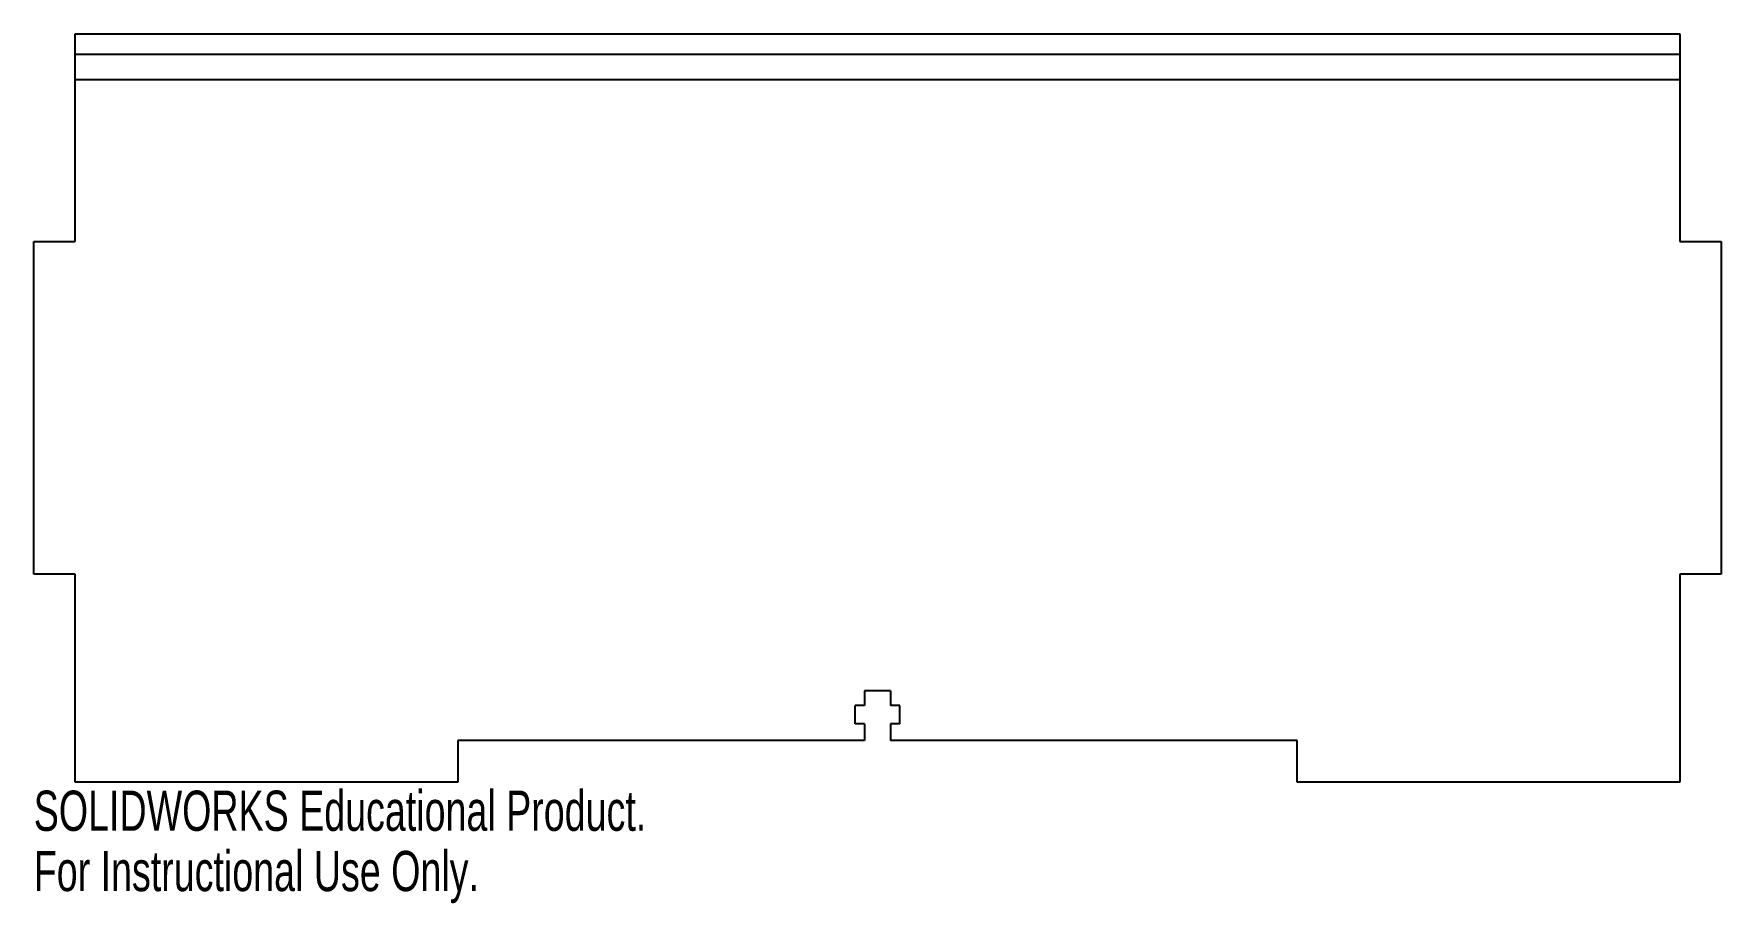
# Model space of a CAD drawing. Header units: millimetres. Extents: x -203 to 0, y -15 to 90.
import ezdxf

# ---------------------------------------------------------------- set-up
doc = ezdxf.new("R2010")
doc.units = ezdxf.units.MM
doc.styles.add('SLDTEXTSTYLE0', font='TXT', dxfattribs={"width": 0.7})

msp = doc.modelspace()

# ---------------------------------------------------------------- linework, layer by layer
at = {"color": 7, "linetype": 'Continuous', "lineweight": 25}
for p, q in [((-198, 65), (-198, 90)), ((-198, 90), (-5, 90)), ((-5, 90), (-5, 65)), ((-5, 87.5), (-198, 87.5)), ((-198, 84.5), (-5, 84.5)), ((-203, 25), (-203, 65)), ((-203, 65), (-198, 65)), ((-5, 65), (0, 65)), ((0, 65), (0, 25)), ((-198, 25), (-203, 25)), ((-198, 0), (-198, 25)), ((0, 25), (-5, 25)), ((-5, 25), (-5, 0)), ((-99.95, 11), (-103.05, 11)), ((-103.05, 11), (-103.05, 9.2)), ((-99.95, 11), (-99.95, 9.2)), ((-103.05, 9.2), (-104.2, 9.2)), ((-104.2, 7), (-104.2, 9.2)), ((-98.8, 9.2), (-99.95, 9.2)), ((-98.8, 7), (-98.8, 9.2)), ((-103.05, 7), (-104.2, 7)), ((-103.05, 7), (-103.05, 5)), ((-99.95, 7), (-99.95, 5)), ((-98.8, 7), (-99.95, 7)), ((-103.05, 5), (-152, 5)), ((-152, 5), (-152, 0)), ((-51, 5), (-99.95, 5)), ((-51, 0), (-51, 5)), ((-152, 0), (-198, 0)), ((-5, 0), (-51, 0))]:
    msp.add_line(p, q, dxfattribs=at)

# ---------------------------------------------------------------- texts
at = {"color": 7, "linetype": 'Continuous', "char_height": 4.8336, "attachment_point": 1, "style": 'SLDTEXTSTYLE0'}
for s, insert in [('SOLIDWORKS Educational Product.', (-203, -1.02)), ('For Instructional Use Only.', (-203, -8.27))]:
    msp.add_mtext(s, dxfattribs=dict(at, insert=insert))

doc.saveas('drawing.dxf')
